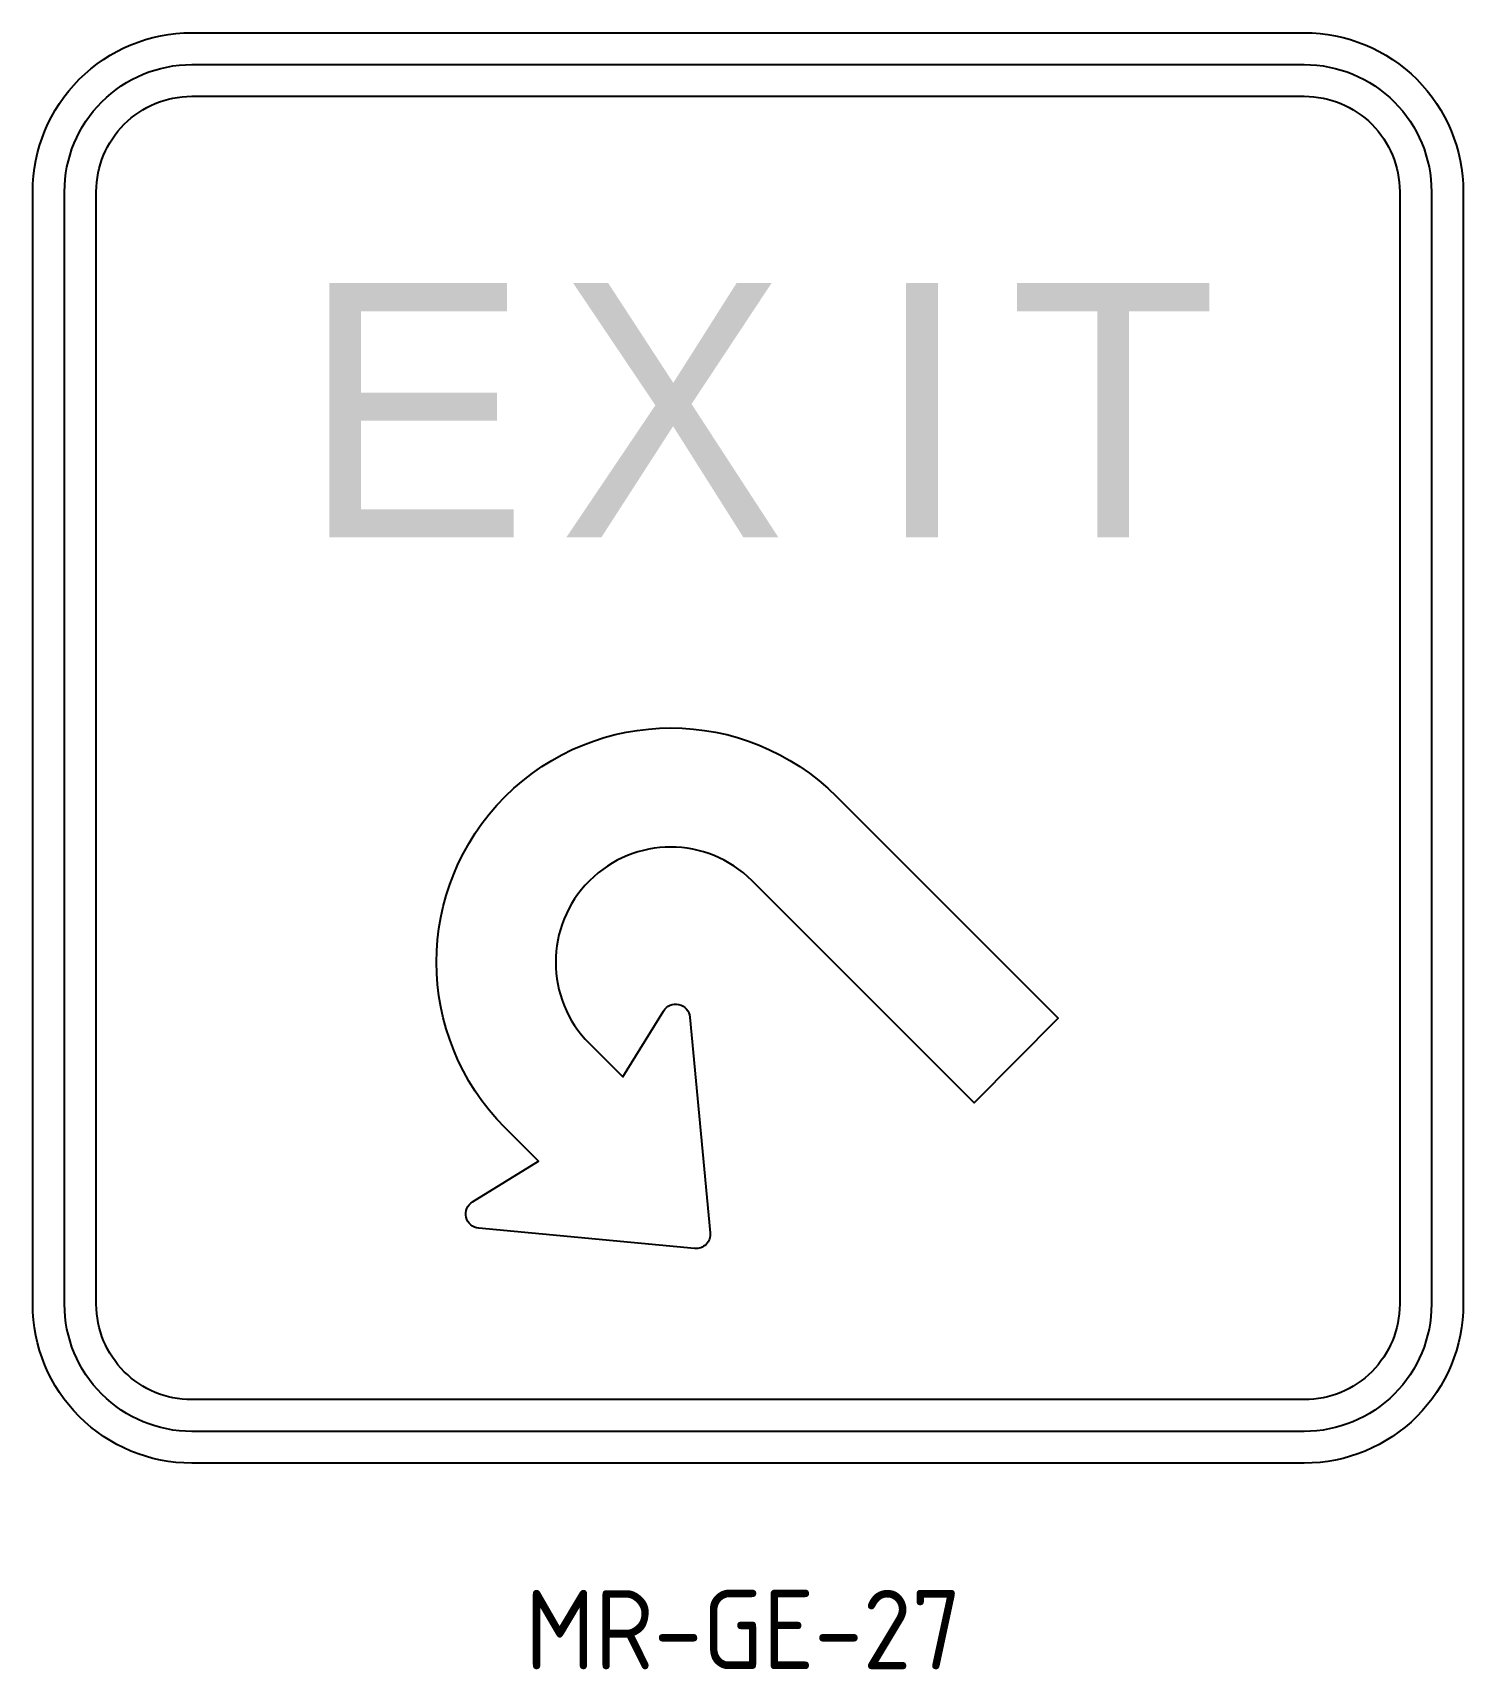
# Model space of a CAD drawing. Extents: x 154 to 244, y 153 to 256.
import ezdxf

# ---------------------------------------------------------------- set-up
doc = ezdxf.new("R2010")
doc.units = 0
doc.header["$LTSCALE"] = 10
doc.layers.add('L35', color=3, linetype='CONTINUOUS')
doc.layers.add('T35', color=3, linetype='CONTINUOUS')
doc.styles.add('Eseries', font='Eseries.shx')
doc.styles.add('ISO', font='iso.shx')

# ---------------------------------------------------------------- blocks, each defined once
blk = doc.blocks.new('blk1')
at = {"layer": 'L35', "style": 'Eseries'}
for s, p in [('E', (0, 0)), ('X', (12.944, 0)), ('I', (28.852, 0)), ('T', (35.628, 0))]:
    blk.add_text(s, height=12.8, dxfattribs=at).set_placement(p)

msp = doc.modelspace()

# ---------------------------------------------------------------- linework, layer by layer
at = {"layer": 'L35'}
for points in [[(154.32, 175.8), (154.32, 245.8, -0.414214), (164.32, 255.8), (234.32, 255.8, -0.414214), (244.32, 245.8), (244.32, 175.8, -0.414214), (234.32, 165.8), (164.32, 165.8, -0.414214)], [(156.32, 175.8), (156.32, 245.8, -0.414214), (164.32, 253.8), (234.32, 253.8, -0.414214), (242.32, 245.8), (242.32, 175.8, -0.414214), (234.32, 167.8), (164.32, 167.8, -0.414214)], [(158.32, 175.8), (158.32, 245.8, -0.414214), (164.32, 251.8), (234.32, 251.8, -0.414214), (240.32, 245.8), (240.32, 175.8, -0.414214), (234.32, 169.8), (164.32, 169.8, -0.414214)], [(184.04, 186.9, -1), (204.89, 207.74), (218.84, 193.79), (213.54, 188.48), (199.58, 202.44, 1), (189.34, 192.2), (191.44, 190.11), (194, 194.25, -0.719532), (195.66, 193.86), (196.94, 180.29, -0.470094), (195.96, 179.31), (182.38, 180.58, -0.719532), (181.99, 182.24), (186.14, 184.8)]]:
    msp.add_lwpolyline(points, format="xyb", close=True, dxfattribs=at)

# ---------------------------------------------------------------- block references
at = {"layer": 'L35', "xscale": 1.25, "yscale": 1.25, "zscale": 1.25}
msp.add_blockref('blk1', (171.23, 224.05), dxfattribs=at)

# ---------------------------------------------------------------- texts
at = {"layer": 'T35', "style": 'ISO'}
msp.add_text('MR-GE-27', height=5, dxfattribs=at).set_placement((185.3, 152.83))

doc.saveas('drawing.dxf')
